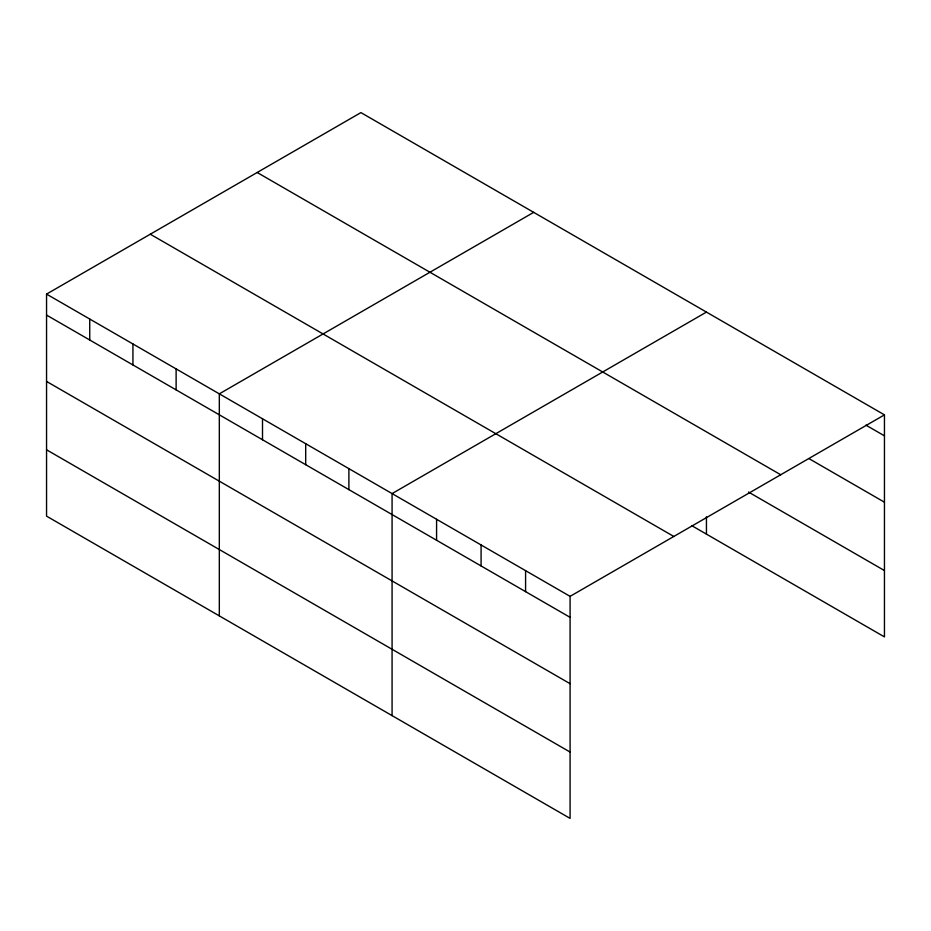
<?xml version="1.0" encoding="UTF-8"?>
<svg xmlns="http://www.w3.org/2000/svg" width="931" height="931" viewBox="0 0 931 931"><rect width="100%" height="100%" fill="white"/><g stroke="black" fill="none" stroke-linecap="round" stroke-linejoin="round"><path stroke-width="1.4" d="M691.64 525.584L884.45 636.897L884.45 414.865L360.914 112.604L46.55 294.103L46.55 516.135L570.086 818.396L570.086 596.352L46.55 294.103M533.684 212.349L219.32 393.848L219.32 615.88M706.443 312.094L392.079 493.593L392.079 715.636M570.086 596.352L884.45 414.865M865.911 425.141L884.45 435.836M809.051 458.657L884.45 502.193M257.177 172.491L780.713 474.752M748.477 492.045L884.45 570.552M150.287 234.205L673.823 536.465M46.55 315.074L570.086 617.334M46.55 381.431L570.086 683.691M46.55 449.789L570.086 752.05M706.443 516.821L706.443 534.138M525.584 570.668L525.584 591.65M481.083 544.972L481.083 565.955M436.581 519.277L436.581 540.259M348.892 468.654L348.892 489.636M305.694 443.715L305.694 464.697M262.507 418.775L262.507 439.758M176.122 368.909L176.122 389.891M132.935 343.97L132.935 364.952M89.737 319.03L89.737 340.013"/></g></svg>
